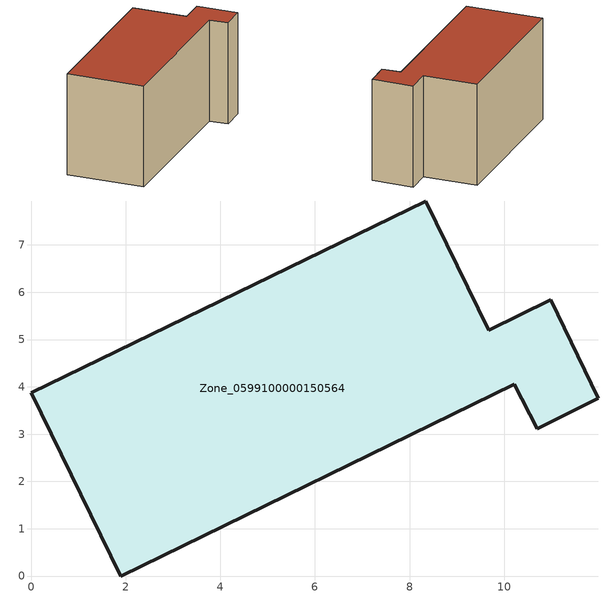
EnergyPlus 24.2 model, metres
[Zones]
Zone_0599100000150564
 floor ground (C_G): 9.67,5.2 10.98,5.84 11.99,3.76 10.7,3.11 10.22,4.05 1.89,0 0,3.88 8.34,7.93 z0
 wall outside (C_F): 10.7,3.11 11.99,3.76 10.98,5.84 9.67,5.2 8.34,7.93 0,3.88 1.89,0 10.22,4.05 10.7,3.11 z0:5.77
 roof outside (C_R): 0,3.88 1.89,0 10.22,4.05 10.7,3.11 11.99,3.76 10.98,5.84 9.67,5.2 8.34,7.93 z5.77
[BUILDING]
Pand.0599100000150564: North Axis=0; Terrain=City; Loads Convergence Tolerance Value=0.04; Temperature Convergence Tolerance Value=0.4; Solar Distribution=FullExterior; Maximum Number of Warmup Days=25; Minimum Number of Warmup Days=1
[Site:Location]
Rotterdam.The.Hague.AP_ZH_NLD Design_Conditions: Latitude=51.96; Longitude=4.45; Time Zone=1; Elevation=-4.5
[SITE:GROUNDTEMPERATURE:BUILDINGSURFACE]
18, 18, 18, 18, 18, 18, 18, 18, 18, 18, 18, 18
[MATERIAL] Thermal Absorptance=0.9; Solar Absorptance=0.7; Visible Absorptance=0.7
Name | Roughness | Thickness | Conductivity | Density | Specific Heat
G.TI.1946-1964 | MediumSmooth | 0.15 | 1 | 540 | 1210
F.TI.1946-1964 | Rough | 0.3 | 0.857143 | 1920 | 840
R.TI.1946-1964 | MediumRough | 0.2 | 0.277778 | 1500 | 1000
[CONSTRUCTION]
C_G: G.TI.1946-1964
C_F: F.TI.1946-1964
C_R: R.TI.1946-1964
[ZONE]
Zone_0599100000150564: Type=1; Multiplier=1; Ceiling Height=Autocalculate; Volume=Autocalculate; Floor Area=autocalculate; Part of Total Floor Area=Yes
[ZONEINFILTRATION:DESIGNFLOWRATE]
Infil_Zone_0599100000150564: Zone or ZoneList or Space or SpaceList=Zone_0599100000150564; Schedule=AlwaysOn; Design Flow Rate Calculation Method=Flow/Area; Flow Rate per Floor Area=0.003; Constant Term Coefficient=1; Temperature Term Coefficient=0; Velocity Term Coefficient=0; Velocity Squared Term Coefficient=0
[HVACTEMPLATE:ZONE:IDEALLOADSAIRSYSTEM]
Zone_0599100000150564: Maximum Heating Supply Air Temperature=50; Minimum Cooling Supply Air Temperature=13; Maximum Heating Supply Air Humidity Ratio=0.0156; Minimum Cooling Supply Air Humidity Ratio=0.0077; Heating Limit=NoLimit; Cooling Limit=NoLimit; Dehumidification Control Type=ConstantSensibleHeatRatio; Cooling Sensible Heat Ratio=0.7; Dehumidification Setpoint=60; Humidification Control Type=None; Humidification Setpoint=30; Outdoor Air Method=None; Outdoor Air Flow Rate per Person=0.00944; Outdoor Air Flow Rate per Zone Floor Area=0; Outdoor Air Flow Rate per Zone=0; Demand Controlled Ventilation Type=None; Outdoor Air Economizer Type=NoEconomizer; Heat Recovery Type=None; Sensible Heat Recovery Effectiveness=0.7; Latent Heat Recovery Effectiveness=0.65
[ZONECONTROL:THERMOSTAT]
ThermostatControl_Zone_0599100000150564: Zone or ZoneList=Zone_0599100000150564; Control Type Schedule=DualSetpointControlType; Control 1=Thermostat_Zone_0599100000150564; Temperature Difference Between Cutout And Setpoint=0
[THERMOSTATSETPOINT:DUALSETPOINT]
Thermostat_Zone_0599100000150564: Heating Setpoint Temperature Schedule=HeatingSetpoint_Zone_0599100000150564; Cooling Setpoint Temperature Schedule=CoolingSetpoint_Zone_0599100000150564
[SCHEDULE:COMPACT]
HeatingSetpoint_Zone_0599100000150564: Through: 12/31, For: AllDays, Until: 24:00, 21
CoolingSetpoint_Zone_0599100000150564: Through: 12/31, For: AllDays, Until: 24:00, 24
DualSetpointControlType: Through: 12/31, For: AllDays, Until: 24:00, 4
AlwaysOn: Through: 12/31, For: AllDays, Until: 24:00, 1
